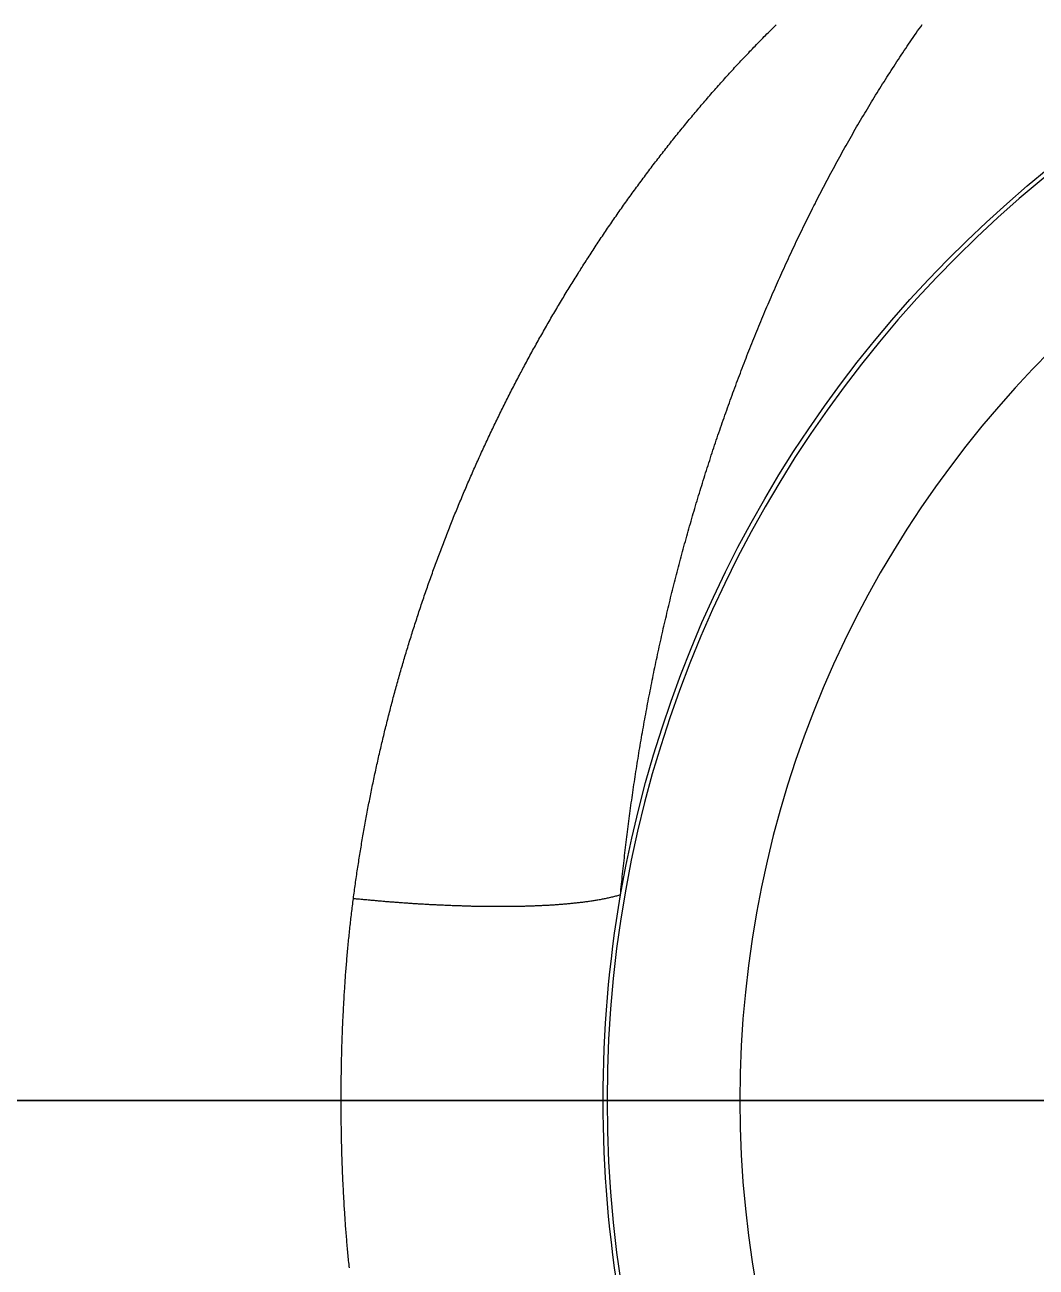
# Model space of a CAD drawing. Header units: millimetres. Extents: x 2213 to 82676, y 1050 to 28650.
# Drawn here: x 32572.01 to 32589.85, y 3489.42 to 3511.34 of the extents above; entities that cross this region are included whole.
import ezdxf

# ---------------------------------------------------------------- set-up
doc = ezdxf.new("R2010")
doc.units = ezdxf.units.MM
doc.header["$LTSCALE"] = 200
for name, pattern in [('CENTERX2', [101.6, 63.5, -12.7, 12.7, -12.7]), ('DASHDOT', [1, 0.5, -0.25, 0, -0.25]), ('DGN4', [76.760163, 38.380082, -19.190041, 0, -19.190041])]:
    doc.linetypes.add(name, pattern=pattern)
doc.layers.add('A-FIX', color=5, linetype='Continuous')

# ---------------------------------------------------------------- blocks, each defined once
blk = doc.blocks.new('대변기 정면도')
at = {"linetype": 'DASHDOT'}
blk.add_line((14804.882, 31305.158), (14954.136, 31305.158), dxfattribs=at)
at = {"linetype": 'DGN4', "lineweight": 0}
blk.add_line((14804.882, 31305.158), (14954.137, 31305.158), dxfattribs=at)
at = {"linetype": 'CENTERX2', "ltscale": 100}
blk.add_line((14956.597, 31305.158), (14819.236, 31305.158), dxfattribs=at)
at = {"linetype": 'Continuous'}
for points in [[(14884.769, 31308.786), (14884.765, 31308.833), (14884.76, 31308.879), (14884.756, 31308.926), (14884.751, 31308.972), (14884.746, 31309.018), (14884.741, 31309.065), (14884.737, 31309.111), (14884.732, 31309.158), (14884.727, 31309.204), (14884.722, 31309.25), (14884.717, 31309.297), (14884.712, 31309.343), (14884.706, 31309.39), (14884.701, 31309.436), (14884.696, 31309.482), (14884.691, 31309.529), (14884.685, 31309.575), (14884.68, 31309.621), (14884.674, 31309.668), (14884.669, 31309.714), (14884.663, 31309.76), (14884.657, 31309.807), (14884.651, 31309.853), (14884.646, 31309.899), (14884.64, 31309.946), (14884.634, 31309.992), (14884.628, 31310.038), (14884.622, 31310.085), (14884.616, 31310.131), (14884.61, 31310.177), (14884.603, 31310.223), (14884.597, 31310.27), (14884.591, 31310.316), (14884.584, 31310.362), (14884.578, 31310.408), (14884.571, 31310.455), (14884.565, 31310.501), (14884.558, 31310.547), (14884.551, 31310.593), (14884.545, 31310.639), (14884.538, 31310.686), (14884.531, 31310.732), (14884.524, 31310.778), (14884.517, 31310.824), (14884.51, 31310.87), (14884.503, 31310.916), (14884.496, 31310.962), (14884.489, 31311.009), (14884.481, 31311.055), (14884.474, 31311.101), (14884.467, 31311.147), (14884.459, 31311.193), (14884.452, 31311.239), (14884.444, 31311.285), (14884.437, 31311.331), (14884.429, 31311.377), (14884.421, 31311.423), (14884.413, 31311.469), (14884.406, 31311.515), (14884.398, 31311.561), (14884.39, 31311.607), (14884.382, 31311.653), (14884.374, 31311.699), (14884.365, 31311.745), (14884.357, 31311.791), (14884.349, 31311.837), (14884.341, 31311.883), (14884.332, 31311.929), (14884.324, 31311.975), (14884.315, 31312.021), (14884.307, 31312.067), (14884.298, 31312.113), (14884.29, 31312.158), (14884.281, 31312.204), (14884.272, 31312.25), (14884.263, 31312.296), (14884.254, 31312.342), (14884.245, 31312.388), (14884.236, 31312.433), (14884.227, 31312.479), (14884.218, 31312.525), (14884.209, 31312.571), (14884.2, 31312.616), (14884.19, 31312.662), (14884.181, 31312.708), (14884.172, 31312.754), (14884.162, 31312.799), (14884.153, 31312.845), (14884.143, 31312.891), (14884.133, 31312.936), (14884.124, 31312.982), (14884.114, 31313.028), (14884.104, 31313.073), (14884.094, 31313.119), (14884.084, 31313.164), (14884.074, 31313.21), (14884.064, 31313.256), (14884.054, 31313.301), (14884.044, 31313.347), (14884.033, 31313.392), (14884.023, 31313.438), (14884.013, 31313.483), (14884.002, 31313.529), (14883.992, 31313.574), (14883.981, 31313.62), (14883.971, 31313.665), (14883.96, 31313.711), (14883.949, 31313.756), (14883.938, 31313.801), (14883.928, 31313.847), (14883.917, 31313.892), (14883.906, 31313.938), (14883.895, 31313.983), (14883.884, 31314.028), (14883.872, 31314.074), (14883.861, 31314.119), (14883.85, 31314.164), (14883.839, 31314.209), (14883.827, 31314.255), (14883.816, 31314.3), (14883.804, 31314.345), (14883.793, 31314.39), (14883.781, 31314.436), (14883.769, 31314.481), (14883.758, 31314.526), (14883.746, 31314.571), (14883.734, 31314.616), (14883.722, 31314.661), (14883.71, 31314.706), (14883.698, 31314.752), (14883.686, 31314.797), (14883.674, 31314.842), (14883.662, 31314.887), (14883.649, 31314.932), (14883.637, 31314.977), (14883.624, 31315.022), (14883.612, 31315.067), (14883.599, 31315.112), (14883.587, 31315.157), (14883.574, 31315.202), (14883.562, 31315.246), (14883.549, 31315.291), (14883.536, 31315.336), (14883.523, 31315.381), (14883.51, 31315.426), (14883.497, 31315.471), (14883.484, 31315.516), (14883.471, 31315.56), (14883.458, 31315.605), (14883.444, 31315.65), (14883.431, 31315.695), (14883.418, 31315.739), (14883.404, 31315.784), (14883.391, 31315.829), (14883.377, 31315.873), (14883.364, 31315.918), (14883.35, 31315.963), (14883.336, 31316.007), (14883.322, 31316.052), (14883.309, 31316.096), (14883.295, 31316.141), (14883.281, 31316.185), (14883.267, 31316.23), (14883.253, 31316.274), (14883.238, 31316.319), (14883.224, 31316.363), (14883.21, 31316.408), (14883.195, 31316.452), (14883.181, 31316.497), (14883.167, 31316.541), (14883.152, 31316.585), (14883.137, 31316.63), (14883.123, 31316.674), (14883.108, 31316.718), (14883.093, 31316.763), (14883.078, 31316.807), (14883.064, 31316.851), (14883.049, 31316.895), (14883.034, 31316.939), (14883.018, 31316.984), (14883.003, 31317.028), (14882.988, 31317.072), (14882.973, 31317.116), (14882.957, 31317.16), (14882.942, 31317.204), (14882.927, 31317.248), (14882.911, 31317.292), (14882.895, 31317.336), (14882.88, 31317.38), (14882.864, 31317.424), (14882.848, 31317.468), (14882.833, 31317.512), (14882.817, 31317.556), (14882.801, 31317.6), (14882.785, 31317.643), (14882.769, 31317.687), (14882.752, 31317.731), (14882.736, 31317.775), (14882.72, 31317.819), (14882.704, 31317.862), (14882.687, 31317.906), (14882.671, 31317.95), (14882.654, 31317.993), (14882.638, 31318.037), (14882.621, 31318.08), (14882.604, 31318.124), (14882.587, 31318.168), (14882.571, 31318.211), (14882.554, 31318.255), (14882.537, 31318.298), (14882.52, 31318.342), (14882.503, 31318.385), (14882.485, 31318.428), (14882.468, 31318.472), (14882.451, 31318.515), (14882.434, 31318.558), (14882.416, 31318.602), (14882.399, 31318.645), (14882.381, 31318.688), (14882.363, 31318.732), (14882.346, 31318.775), (14882.328, 31318.818), (14882.31, 31318.861), (14882.292, 31318.904), (14882.275, 31318.947), (14882.257, 31318.99), (14882.238, 31319.033), (14882.22, 31319.076), (14882.202, 31319.119), (14882.184, 31319.162), (14882.166, 31319.205), (14882.147, 31319.248), (14882.129, 31319.291), (14882.11, 31319.334), (14882.092, 31319.377), (14882.073, 31319.419), (14882.054, 31319.462), (14882.036, 31319.505), (14882.017, 31319.548), (14881.998, 31319.59), (14881.979, 31319.633), (14881.96, 31319.676), (14881.941, 31319.718), (14881.922, 31319.761), (14881.902, 31319.803), (14881.883, 31319.846), (14881.864, 31319.888), (14881.844, 31319.931), (14881.825, 31319.973), (14881.805, 31320.015), (14881.786, 31320.058), (14881.766, 31320.1), (14881.746, 31320.142), (14881.726, 31320.185), (14881.707, 31320.227), (14881.687, 31320.269), (14881.667, 31320.311), (14881.646, 31320.353), (14881.626, 31320.395), (14881.606, 31320.438), (14881.586, 31320.48), (14881.565, 31320.522), (14881.545, 31320.564), (14881.525, 31320.605), (14881.504, 31320.647), (14881.483, 31320.689), (14881.463, 31320.731), (14881.442, 31320.773), (14881.421, 31320.815), (14881.4, 31320.856), (14881.379, 31320.898), (14881.358, 31320.94), (14881.337, 31320.981), (14881.316, 31321.023), (14881.295, 31321.065), (14881.273, 31321.106), (14881.252, 31321.148), (14881.231, 31321.189), (14881.209, 31321.23), (14881.188, 31321.272), (14881.166, 31321.313), (14881.144, 31321.354), (14881.122, 31321.396), (14881.101, 31321.437), (14881.079, 31321.478), (14881.057, 31321.519), (14881.035, 31321.561), (14881.013, 31321.602), (14880.99, 31321.643), (14880.968, 31321.684), (14880.946, 31321.725), (14880.923, 31321.766), (14880.901, 31321.806), (14880.878, 31321.847), (14880.856, 31321.888), (14880.833, 31321.929), (14880.81, 31321.97), (14880.787, 31322.01), (14880.765, 31322.051), (14880.742, 31322.092), (14880.719, 31322.132), (14880.695, 31322.173), (14880.672, 31322.213), (14880.649, 31322.254), (14880.626, 31322.294), (14880.602, 31322.335), (14880.579, 31322.375), (14880.555, 31322.415), (14880.532, 31322.456), (14880.508, 31322.496), (14880.484, 31322.536), (14880.46, 31322.576), (14880.437, 31322.616), (14880.413, 31322.656), (14880.388, 31322.696), (14880.364, 31322.736), (14880.34, 31322.776), (14880.316, 31322.816), (14880.292, 31322.856), (14880.267, 31322.895), (14880.243, 31322.935), (14880.218, 31322.975), (14880.193, 31323.015), (14880.169, 31323.054), (14880.144, 31323.094), (14880.119, 31323.133), (14880.094, 31323.173), (14880.069, 31323.212), (14880.044, 31323.251), (14880.019, 31323.291), (14879.994, 31323.33), (14879.968, 31323.369), (14879.943, 31323.408), (14879.917, 31323.447), (14879.892, 31323.487), (14879.866, 31323.526), (14879.841, 31323.565), (14879.815, 31323.603), (14879.789, 31323.642), (14879.763, 31323.681), (14879.737, 31323.72), (14879.711, 31323.758), (14879.685, 31323.797), (14879.658, 31323.836), (14879.632, 31323.874), (14879.606, 31323.913), (14879.579, 31323.951), (14879.552, 31323.989), (14879.526, 31324.028), (14879.499, 31324.066), (14879.472, 31324.104), (14879.445, 31324.142)], [(14889.482, 31308.718), (14889.477, 31308.751), (14889.473, 31308.783), (14889.469, 31308.816), (14889.464, 31308.848), (14889.46, 31308.881), (14889.455, 31308.914), (14889.451, 31308.946), (14889.446, 31308.979), (14889.442, 31309.011), (14889.437, 31309.044), (14889.432, 31309.076), (14889.428, 31309.109), (14889.423, 31309.142), (14889.418, 31309.174), (14889.413, 31309.207), (14889.408, 31309.239), (14889.403, 31309.272), (14889.398, 31309.304), (14889.393, 31309.337), (14889.388, 31309.369), (14889.383, 31309.402), (14889.378, 31309.434), (14889.373, 31309.467), (14889.368, 31309.499), (14889.363, 31309.532), (14889.357, 31309.564), (14889.352, 31309.597), (14889.347, 31309.629), (14889.341, 31309.661), (14889.336, 31309.694), (14889.33, 31309.726), (14889.325, 31309.759), (14889.319, 31309.791), (14889.314, 31309.824), (14889.308, 31309.856), (14889.302, 31309.888), (14889.297, 31309.921), (14889.291, 31309.953), (14889.285, 31309.986), (14889.279, 31310.018), (14889.274, 31310.05), (14889.268, 31310.083), (14889.262, 31310.115), (14889.256, 31310.148), (14889.25, 31310.18), (14889.244, 31310.212), (14889.238, 31310.245), (14889.232, 31310.277), (14889.225, 31310.309), (14889.219, 31310.342), (14889.213, 31310.374), (14889.207, 31310.406), (14889.2, 31310.438), (14889.194, 31310.471), (14889.188, 31310.503), (14889.181, 31310.535), (14889.175, 31310.568), (14889.168, 31310.6), (14889.162, 31310.632), (14889.155, 31310.664), (14889.148, 31310.697), (14889.142, 31310.729), (14889.135, 31310.761), (14889.128, 31310.793), (14889.122, 31310.825), (14889.115, 31310.858), (14889.108, 31310.89), (14889.101, 31310.922), (14889.094, 31310.954), (14889.087, 31310.986), (14889.08, 31311.019), (14889.073, 31311.051), (14889.066, 31311.083), (14889.059, 31311.115), (14889.052, 31311.147), (14889.044, 31311.179), (14889.037, 31311.211), (14889.03, 31311.243), (14889.023, 31311.275), (14889.015, 31311.308), (14889.008, 31311.34), (14889, 31311.372), (14888.993, 31311.404), (14888.985, 31311.436), (14888.978, 31311.468), (14888.97, 31311.5), (14888.963, 31311.532), (14888.955, 31311.564), (14888.947, 31311.596), (14888.94, 31311.628), (14888.932, 31311.66), (14888.924, 31311.692), (14888.916, 31311.724), (14888.908, 31311.756), (14888.9, 31311.788), (14888.892, 31311.82), (14888.884, 31311.852), (14888.876, 31311.883), (14888.868, 31311.915), (14888.86, 31311.947), (14888.852, 31311.979), (14888.844, 31312.011), (14888.835, 31312.043), (14888.827, 31312.075), (14888.819, 31312.107), (14888.811, 31312.138), (14888.802, 31312.17), (14888.794, 31312.202), (14888.785, 31312.234), (14888.777, 31312.266), (14888.768, 31312.297), (14888.76, 31312.329), (14888.751, 31312.361), (14888.742, 31312.393), (14888.734, 31312.424), (14888.725, 31312.456), (14888.716, 31312.488), (14888.707, 31312.52), (14888.699, 31312.551), (14888.69, 31312.583), (14888.681, 31312.615), (14888.672, 31312.646), (14888.663, 31312.678), (14888.654, 31312.71), (14888.645, 31312.741), (14888.636, 31312.773), (14888.627, 31312.805), (14888.617, 31312.836), (14888.608, 31312.868), (14888.599, 31312.899), (14888.59, 31312.931), (14888.58, 31312.962), (14888.571, 31312.994), (14888.561, 31313.025), (14888.552, 31313.057), (14888.543, 31313.089), (14888.533, 31313.12), (14888.523, 31313.152), (14888.514, 31313.183), (14888.504, 31313.214), (14888.495, 31313.246), (14888.485, 31313.277), (14888.475, 31313.309), (14888.465, 31313.34), (14888.456, 31313.372), (14888.446, 31313.403), (14888.436, 31313.434), (14888.426, 31313.466), (14888.416, 31313.497), (14888.406, 31313.528), (14888.396, 31313.56), (14888.386, 31313.591), (14888.376, 31313.622), (14888.365, 31313.654), (14888.355, 31313.685), (14888.345, 31313.716), (14888.335, 31313.747), (14888.325, 31313.779), (14888.314, 31313.81), (14888.304, 31313.841), (14888.293, 31313.872), (14888.283, 31313.904), (14888.272, 31313.935), (14888.262, 31313.966), (14888.251, 31313.997), (14888.241, 31314.028), (14888.23, 31314.059), (14888.219, 31314.091), (14888.209, 31314.122), (14888.198, 31314.153), (14888.187, 31314.184), (14888.176, 31314.215), (14888.166, 31314.246), (14888.155, 31314.277), (14888.144, 31314.308), (14888.133, 31314.339), (14888.122, 31314.37), (14888.111, 31314.401), (14888.1, 31314.432), (14888.088, 31314.463), (14888.077, 31314.494), (14888.066, 31314.525), (14888.055, 31314.556), (14888.044, 31314.587), (14888.032, 31314.618), (14888.021, 31314.648), (14888.01, 31314.679), (14887.998, 31314.71), (14887.987, 31314.741), (14887.975, 31314.772), (14887.964, 31314.803), (14887.952, 31314.833), (14887.941, 31314.864), (14887.929, 31314.895), (14887.917, 31314.926), (14887.906, 31314.957), (14887.894, 31314.987), (14887.882, 31315.018), (14887.87, 31315.049), (14887.858, 31315.079), (14887.846, 31315.11), (14887.835, 31315.141), (14887.823, 31315.171), (14887.811, 31315.202), (14887.799, 31315.233), (14887.786, 31315.263), (14887.774, 31315.294), (14887.762, 31315.324), (14887.75, 31315.355), (14887.738, 31315.386), (14887.726, 31315.416), (14887.713, 31315.447), (14887.701, 31315.477), (14887.689, 31315.508), (14887.676, 31315.538), (14887.664, 31315.569), (14887.651, 31315.599), (14887.639, 31315.629), (14887.626, 31315.66), (14887.614, 31315.69), (14887.601, 31315.721), (14887.588, 31315.751), (14887.576, 31315.781), (14887.563, 31315.812), (14887.55, 31315.842), (14887.537, 31315.872), (14887.525, 31315.903), (14887.512, 31315.933), (14887.499, 31315.963), (14887.486, 31315.993), (14887.473, 31316.024), (14887.46, 31316.054), (14887.447, 31316.084), (14887.434, 31316.114), (14887.421, 31316.144), (14887.407, 31316.175), (14887.394, 31316.205), (14887.381, 31316.235), (14887.368, 31316.265), (14887.354, 31316.295), (14887.341, 31316.325), (14887.328, 31316.355), (14887.314, 31316.385), (14887.301, 31316.415), (14887.287, 31316.445), (14887.274, 31316.475), (14887.26, 31316.505), (14887.247, 31316.535), (14887.233, 31316.565), (14887.219, 31316.595), (14887.206, 31316.625), (14887.192, 31316.655), (14887.178, 31316.685), (14887.164, 31316.715), (14887.15, 31316.744), (14887.137, 31316.774), (14887.123, 31316.804), (14887.109, 31316.834), (14887.095, 31316.864), (14887.081, 31316.893), (14887.067, 31316.923), (14887.053, 31316.953), (14887.038, 31316.983), (14887.024, 31317.012), (14887.01, 31317.042), (14886.996, 31317.072), (14886.982, 31317.101), (14886.967, 31317.131), (14886.953, 31317.161), (14886.939, 31317.19), (14886.924, 31317.22), (14886.91, 31317.249), (14886.895, 31317.279), (14886.881, 31317.308), (14886.866, 31317.338), (14886.852, 31317.367), (14886.837, 31317.397), (14886.822, 31317.426), (14886.808, 31317.456), (14886.793, 31317.485), (14886.778, 31317.515), (14886.763, 31317.544), (14886.748, 31317.573), (14886.734, 31317.603), (14886.719, 31317.632), (14886.704, 31317.661), (14886.689, 31317.691), (14886.674, 31317.72), (14886.659, 31317.749), (14886.644, 31317.778), (14886.628, 31317.807), (14886.613, 31317.837), (14886.598, 31317.866), (14886.583, 31317.895), (14886.568, 31317.924), (14886.552, 31317.953), (14886.537, 31317.982), (14886.522, 31318.011), (14886.506, 31318.041), (14886.491, 31318.07), (14886.475, 31318.099), (14886.46, 31318.128), (14886.444, 31318.157), (14886.429, 31318.186), (14886.413, 31318.215), (14886.397, 31318.243), (14886.382, 31318.272), (14886.366, 31318.301), (14886.35, 31318.33), (14886.334, 31318.359), (14886.319, 31318.388), (14886.303, 31318.417), (14886.287, 31318.445), (14886.271, 31318.474), (14886.255, 31318.503), (14886.239, 31318.532), (14886.223, 31318.56), (14886.207, 31318.589), (14886.191, 31318.618), (14886.175, 31318.646), (14886.159, 31318.675), (14886.142, 31318.704), (14886.126, 31318.732), (14886.11, 31318.761), (14886.093, 31318.789), (14886.077, 31318.818), (14886.061, 31318.847), (14886.044, 31318.875), (14886.028, 31318.904), (14886.011, 31318.932), (14885.995, 31318.96), (14885.978, 31318.989), (14885.962, 31319.017), (14885.945, 31319.046), (14885.929, 31319.074), (14885.912, 31319.102), (14885.895, 31319.131), (14885.878, 31319.159), (14885.862, 31319.187), (14885.845, 31319.215), (14885.828, 31319.244), (14885.811, 31319.272), (14885.794, 31319.3), (14885.777, 31319.328), (14885.76, 31319.356), (14885.743, 31319.385), (14885.726, 31319.413), (14885.709, 31319.441), (14885.692, 31319.469), (14885.675, 31319.497), (14885.657, 31319.525), (14885.64, 31319.553), (14885.623, 31319.581), (14885.606, 31319.609), (14885.588, 31319.637), (14885.571, 31319.665), (14885.553, 31319.693), (14885.536, 31319.72), (14885.518, 31319.748), (14885.501, 31319.776), (14885.483, 31319.804), (14885.466, 31319.832), (14885.448, 31319.859), (14885.431, 31319.887), (14885.413, 31319.915), (14885.395, 31319.943), (14885.377, 31319.97), (14885.36, 31319.998), (14885.342, 31320.026), (14885.324, 31320.053), (14885.306, 31320.081), (14885.288, 31320.108), (14885.27, 31320.136), (14885.252, 31320.163), (14885.234, 31320.191), (14885.216, 31320.218), (14885.198, 31320.246), (14885.18, 31320.273), (14885.162, 31320.301), (14885.143, 31320.328), (14885.125, 31320.355), (14885.107, 31320.383), (14885.089, 31320.41), (14885.07, 31320.437), (14885.052, 31320.465), (14885.033, 31320.492), (14885.015, 31320.519), (14884.996, 31320.546), (14884.978, 31320.573), (14884.959, 31320.601), (14884.941, 31320.628), (14884.922, 31320.655), (14884.904, 31320.682), (14884.885, 31320.709), (14884.866, 31320.736), (14884.847, 31320.763), (14884.829, 31320.79), (14884.81, 31320.817), (14884.791, 31320.844), (14884.772, 31320.871), (14884.753, 31320.898), (14884.734, 31320.925), (14884.715, 31320.952), (14884.696, 31320.978), (14884.677, 31321.005), (14884.658, 31321.032), (14884.639, 31321.059), (14884.62, 31321.085), (14884.601, 31321.112), (14884.581, 31321.139), (14884.562, 31321.165), (14884.543, 31321.192), (14884.523, 31321.219), (14884.504, 31321.245), (14884.485, 31321.272), (14884.465, 31321.298), (14884.446, 31321.325), (14884.426, 31321.351), (14884.407, 31321.378), (14884.387, 31321.404), (14884.368, 31321.431), (14884.348, 31321.457), (14884.328, 31321.483), (14884.308, 31321.51), (14884.289, 31321.536), (14884.269, 31321.562), (14884.249, 31321.588), (14884.229, 31321.615), (14884.209, 31321.641), (14884.19, 31321.667), (14884.17, 31321.693), (14884.15, 31321.719), (14884.13, 31321.745), (14884.11, 31321.771), (14884.089, 31321.797), (14884.069, 31321.823), (14884.049, 31321.849), (14884.029, 31321.875), (14884.009, 31321.901), (14883.988, 31321.927), (14883.968, 31321.953), (14883.948, 31321.979), (14883.928, 31322.005), (14883.907, 31322.031), (14883.887, 31322.056), (14883.866, 31322.082), (14883.846, 31322.108), (14883.825, 31322.133), (14883.805, 31322.159), (14883.784, 31322.185), (14883.763, 31322.21), (14883.743, 31322.236), (14883.722, 31322.262), (14883.701, 31322.287), (14883.681, 31322.313), (14883.66, 31322.338), (14883.639, 31322.363), (14883.618, 31322.389), (14883.597, 31322.414), (14883.576, 31322.44), (14883.555, 31322.465), (14883.534, 31322.49), (14883.513, 31322.515), (14883.492, 31322.541), (14883.471, 31322.566), (14883.45, 31322.591), (14883.429, 31322.616), (14883.407, 31322.641), (14883.386, 31322.666), (14883.365, 31322.692), (14883.343, 31322.717), (14883.322, 31322.742), (14883.301, 31322.767), (14883.279, 31322.791), (14883.258, 31322.816), (14883.236, 31322.841), (14883.215, 31322.866), (14883.193, 31322.891), (14883.172, 31322.916), (14883.15, 31322.941), (14883.128, 31322.965), (14883.107, 31322.99), (14883.085, 31323.015), (14883.063, 31323.039), (14883.041, 31323.064), (14883.019, 31323.088), (14882.998, 31323.113), (14882.976, 31323.138), (14882.954, 31323.162), (14882.932, 31323.186), (14882.91, 31323.211), (14882.888, 31323.235), (14882.866, 31323.26), (14882.843, 31323.284), (14882.821, 31323.308), (14882.799, 31323.332), (14882.777, 31323.357), (14882.755, 31323.381), (14882.732, 31323.405), (14882.71, 31323.429), (14882.687, 31323.453), (14882.665, 31323.477), (14882.643, 31323.501), (14882.62, 31323.525), (14882.598, 31323.549), (14882.575, 31323.573), (14882.552, 31323.597), (14882.53, 31323.621), (14882.507, 31323.645), (14882.484, 31323.669), (14882.462, 31323.692), (14882.439, 31323.716), (14882.416, 31323.74), (14882.393, 31323.763), (14882.37, 31323.787), (14882.347, 31323.811), (14882.324, 31323.834), (14882.301, 31323.858), (14882.278, 31323.881), (14882.255, 31323.904), (14882.232, 31323.928), (14882.209, 31323.951), (14882.186, 31323.975), (14882.163, 31323.998), (14882.139, 31324.021), (14882.116, 31324.044), (14882.093, 31324.067), (14882.069, 31324.09), (14882.046, 31324.114), (14882.022, 31324.137)], [(14884.769, 31308.786), (14884.787, 31308.781), (14884.805, 31308.775), (14884.822, 31308.77), (14884.84, 31308.765), (14884.858, 31308.76), (14884.876, 31308.755), (14884.894, 31308.751), (14884.912, 31308.746), (14884.93, 31308.742), (14884.948, 31308.737), (14884.966, 31308.733), (14884.984, 31308.729), (14885.003, 31308.725), (14885.021, 31308.721), (14885.039, 31308.718), (14885.057, 31308.714), (14885.075, 31308.71), (14885.094, 31308.707), (14885.112, 31308.703), (14885.13, 31308.7), (14885.148, 31308.697), (14885.167, 31308.694), (14885.185, 31308.69), (14885.203, 31308.687), (14885.222, 31308.684), (14885.24, 31308.681), (14885.258, 31308.678), (14885.277, 31308.676), (14885.295, 31308.673), (14885.313, 31308.67), (14885.332, 31308.668), (14885.35, 31308.665), (14885.369, 31308.663), (14885.387, 31308.66), (14885.405, 31308.658), (14885.424, 31308.655), (14885.442, 31308.653), (14885.461, 31308.651), (14885.479, 31308.648), (14885.498, 31308.646), (14885.516, 31308.644), (14885.534, 31308.642), (14885.553, 31308.64), (14885.571, 31308.638), (14885.59, 31308.636), (14885.608, 31308.634), (14885.627, 31308.632), (14885.645, 31308.631), (14885.664, 31308.629), (14885.682, 31308.627), (14885.701, 31308.625), (14885.719, 31308.624), (14885.738, 31308.622), (14885.756, 31308.62), (14885.775, 31308.619), (14885.793, 31308.617), (14885.812, 31308.616), (14885.83, 31308.614), (14885.849, 31308.613), (14885.867, 31308.611), (14885.886, 31308.61), (14885.904, 31308.609), (14885.923, 31308.607), (14885.941, 31308.606), (14885.96, 31308.605), (14885.978, 31308.604), (14885.997, 31308.603), (14886.015, 31308.602), (14886.034, 31308.6), (14886.052, 31308.599), (14886.071, 31308.598), (14886.089, 31308.597), (14886.108, 31308.596), (14886.127, 31308.595), (14886.145, 31308.595), (14886.164, 31308.594), (14886.182, 31308.593), (14886.201, 31308.592), (14886.219, 31308.591), (14886.238, 31308.59), (14886.256, 31308.59), (14886.275, 31308.589), (14886.294, 31308.588), (14886.312, 31308.588), (14886.331, 31308.587), (14886.349, 31308.586), (14886.368, 31308.586), (14886.386, 31308.585), (14886.405, 31308.585), (14886.423, 31308.584), (14886.442, 31308.584), (14886.461, 31308.583), (14886.479, 31308.583), (14886.498, 31308.582), (14886.516, 31308.582), (14886.535, 31308.581), (14886.553, 31308.581), (14886.572, 31308.581), (14886.591, 31308.58), (14886.609, 31308.58), (14886.628, 31308.58), (14886.646, 31308.58), (14886.665, 31308.579), (14886.683, 31308.579), (14886.702, 31308.579), (14886.721, 31308.579), (14886.739, 31308.579), (14886.758, 31308.578), (14886.776, 31308.578), (14886.795, 31308.578), (14886.813, 31308.578), (14886.832, 31308.578), (14886.851, 31308.578), (14886.869, 31308.578), (14886.888, 31308.578), (14886.906, 31308.578), (14886.925, 31308.578), (14886.943, 31308.578), (14886.962, 31308.578), (14886.981, 31308.578), (14886.999, 31308.578), (14887.018, 31308.578), (14887.036, 31308.578), (14887.055, 31308.578), (14887.073, 31308.578), (14887.092, 31308.579), (14887.111, 31308.579), (14887.129, 31308.579), (14887.148, 31308.579), (14887.166, 31308.579), (14887.185, 31308.58), (14887.203, 31308.58), (14887.222, 31308.58), (14887.24, 31308.581), (14887.259, 31308.581), (14887.278, 31308.581), (14887.296, 31308.582), (14887.315, 31308.582), (14887.333, 31308.582), (14887.352, 31308.583), (14887.37, 31308.583), (14887.389, 31308.583), (14887.407, 31308.584), (14887.426, 31308.584), (14887.445, 31308.585), (14887.463, 31308.585), (14887.482, 31308.586), (14887.5, 31308.586), (14887.519, 31308.587), (14887.537, 31308.587), (14887.556, 31308.588), (14887.574, 31308.589), (14887.593, 31308.589), (14887.612, 31308.59), (14887.63, 31308.59), (14887.649, 31308.591), (14887.667, 31308.592), (14887.686, 31308.592), (14887.704, 31308.593), (14887.723, 31308.594), (14887.741, 31308.594), (14887.76, 31308.595), (14887.779, 31308.596), (14887.797, 31308.597), (14887.816, 31308.597), (14887.834, 31308.598), (14887.853, 31308.599), (14887.871, 31308.6), (14887.89, 31308.601), (14887.908, 31308.601), (14887.927, 31308.602), (14887.945, 31308.603), (14887.964, 31308.604), (14887.982, 31308.605), (14888.001, 31308.606), (14888.02, 31308.607), (14888.038, 31308.608), (14888.057, 31308.609), (14888.075, 31308.609), (14888.094, 31308.61), (14888.112, 31308.611), (14888.131, 31308.612), (14888.149, 31308.613), (14888.168, 31308.614), (14888.186, 31308.615), (14888.205, 31308.616), (14888.223, 31308.618), (14888.242, 31308.619), (14888.261, 31308.62), (14888.279, 31308.621), (14888.298, 31308.622), (14888.316, 31308.623), (14888.335, 31308.624), (14888.353, 31308.625), (14888.372, 31308.626), (14888.39, 31308.628), (14888.409, 31308.629), (14888.427, 31308.63), (14888.446, 31308.631), (14888.464, 31308.632), (14888.483, 31308.634), (14888.501, 31308.635), (14888.52, 31308.636), (14888.538, 31308.637), (14888.557, 31308.639), (14888.575, 31308.64), (14888.594, 31308.641), (14888.613, 31308.643), (14888.631, 31308.644), (14888.65, 31308.645), (14888.668, 31308.647), (14888.687, 31308.648), (14888.705, 31308.649), (14888.724, 31308.651), (14888.742, 31308.652), (14888.761, 31308.654), (14888.779, 31308.655), (14888.798, 31308.656), (14888.816, 31308.658), (14888.835, 31308.659), (14888.853, 31308.661), (14888.872, 31308.662), (14888.89, 31308.664), (14888.909, 31308.665), (14888.927, 31308.667), (14888.946, 31308.668), (14888.964, 31308.67), (14888.983, 31308.672), (14889.001, 31308.673), (14889.02, 31308.675), (14889.038, 31308.676), (14889.057, 31308.678), (14889.075, 31308.68), (14889.094, 31308.681), (14889.112, 31308.683), (14889.131, 31308.684), (14889.149, 31308.686), (14889.168, 31308.688), (14889.186, 31308.689), (14889.205, 31308.691), (14889.223, 31308.693), (14889.242, 31308.695), (14889.26, 31308.696), (14889.278, 31308.698), (14889.297, 31308.7), (14889.315, 31308.702), (14889.334, 31308.703), (14889.352, 31308.705), (14889.371, 31308.707), (14889.389, 31308.709), (14889.408, 31308.711), (14889.426, 31308.712), (14889.445, 31308.714), (14889.463, 31308.716), (14889.482, 31308.718)], [(14889.553, 31302.203), (14889.556, 31302.235), (14889.559, 31302.267), (14889.562, 31302.299), (14889.565, 31302.331), (14889.569, 31302.362), (14889.572, 31302.394), (14889.575, 31302.426), (14889.578, 31302.458), (14889.581, 31302.49), (14889.583, 31302.522), (14889.586, 31302.554), (14889.589, 31302.586), (14889.592, 31302.617), (14889.595, 31302.649), (14889.597, 31302.681), (14889.6, 31302.713), (14889.603, 31302.745), (14889.605, 31302.777), (14889.608, 31302.809), (14889.61, 31302.841), (14889.613, 31302.873), (14889.615, 31302.905), (14889.618, 31302.936), (14889.62, 31302.968), (14889.622, 31303), (14889.625, 31303.032), (14889.627, 31303.064), (14889.629, 31303.096), (14889.631, 31303.128), (14889.633, 31303.16), (14889.635, 31303.192), (14889.638, 31303.224), (14889.64, 31303.256), (14889.642, 31303.288), (14889.643, 31303.32), (14889.645, 31303.352), (14889.647, 31303.384), (14889.649, 31303.416), (14889.651, 31303.447), (14889.653, 31303.479), (14889.654, 31303.511), (14889.656, 31303.543), (14889.658, 31303.575), (14889.659, 31303.607), (14889.661, 31303.639), (14889.663, 31303.671), (14889.664, 31303.703), (14889.666, 31303.735), (14889.667, 31303.767), (14889.668, 31303.799), (14889.67, 31303.831), (14889.671, 31303.863), (14889.672, 31303.895), (14889.674, 31303.927), (14889.675, 31303.959), (14889.676, 31303.991), (14889.677, 31304.023), (14889.679, 31304.055), (14889.68, 31304.087), (14889.681, 31304.119), (14889.682, 31304.151), (14889.683, 31304.183), (14889.684, 31304.215), (14889.685, 31304.247), (14889.686, 31304.279), (14889.686, 31304.311), (14889.687, 31304.343), (14889.688, 31304.375), (14889.689, 31304.407), (14889.69, 31304.439), (14889.69, 31304.471), (14889.691, 31304.503), (14889.692, 31304.535), (14889.692, 31304.567), (14889.693, 31304.599), (14889.693, 31304.631), (14889.694, 31304.663), (14889.694, 31304.695), (14889.695, 31304.727), (14889.695, 31304.759), (14889.696, 31304.791), (14889.696, 31304.823), (14889.696, 31304.855), (14889.697, 31304.887), (14889.697, 31304.919), (14889.697, 31304.951), (14889.697, 31304.983), (14889.697, 31305.015), (14889.698, 31305.047), (14889.698, 31305.079), (14889.698, 31305.111), (14889.698, 31305.143), (14889.698, 31305.175), (14889.698, 31305.207), (14889.698, 31305.239), (14889.698, 31305.271), (14889.697, 31305.303), (14889.697, 31305.335), (14889.697, 31305.367), (14889.697, 31305.399), (14889.697, 31305.431), (14889.696, 31305.463), (14889.696, 31305.495), (14889.696, 31305.527), (14889.695, 31305.559), (14889.695, 31305.591), (14889.694, 31305.623), (14889.694, 31305.655), (14889.693, 31305.687), (14889.693, 31305.719), (14889.692, 31305.751), (14889.692, 31305.783), (14889.691, 31305.815), (14889.69, 31305.847), (14889.69, 31305.879), (14889.689, 31305.911), (14889.688, 31305.943), (14889.687, 31305.975), (14889.686, 31306.007), (14889.686, 31306.039), (14889.685, 31306.071), (14889.684, 31306.103), (14889.683, 31306.135), (14889.682, 31306.167), (14889.681, 31306.199), (14889.68, 31306.231), (14889.679, 31306.263), (14889.677, 31306.295), (14889.676, 31306.326), (14889.675, 31306.358), (14889.674, 31306.39), (14889.672, 31306.422), (14889.671, 31306.454), (14889.67, 31306.486), (14889.668, 31306.518), (14889.667, 31306.55), (14889.666, 31306.582), (14889.664, 31306.614), (14889.663, 31306.646), (14889.661, 31306.678), (14889.659, 31306.71), (14889.658, 31306.742), (14889.656, 31306.774), (14889.654, 31306.806), (14889.653, 31306.838), (14889.651, 31306.87), (14889.649, 31306.902), (14889.647, 31306.934), (14889.645, 31306.966), (14889.643, 31306.998), (14889.642, 31307.03), (14889.64, 31307.062), (14889.638, 31307.094), (14889.635, 31307.126), (14889.633, 31307.157), (14889.631, 31307.189), (14889.629, 31307.221), (14889.627, 31307.253), (14889.625, 31307.285), (14889.622, 31307.317), (14889.62, 31307.349), (14889.618, 31307.381), (14889.615, 31307.413), (14889.613, 31307.445), (14889.61, 31307.477), (14889.608, 31307.509), (14889.605, 31307.541), (14889.603, 31307.572), (14889.6, 31307.604), (14889.597, 31307.636), (14889.595, 31307.668), (14889.592, 31307.7), (14889.589, 31307.732), (14889.586, 31307.764), (14889.583, 31307.796), (14889.581, 31307.828), (14889.578, 31307.859), (14889.575, 31307.891), (14889.572, 31307.923), (14889.569, 31307.955), (14889.565, 31307.987), (14889.562, 31308.019), (14889.559, 31308.051), (14889.556, 31308.082), (14889.553, 31308.114), (14889.549, 31308.146), (14889.546, 31308.178), (14889.542, 31308.21), (14889.539, 31308.242), (14889.535, 31308.273), (14889.532, 31308.305), (14889.528, 31308.337), (14889.525, 31308.369), (14889.521, 31308.4), (14889.517, 31308.432), (14889.513, 31308.464), (14889.51, 31308.496), (14889.506, 31308.528), (14889.502, 31308.559), (14889.498, 31308.591), (14889.494, 31308.623), (14889.49, 31308.655), (14889.486, 31308.686), (14889.482, 31308.718)]]:
    blk.add_lwpolyline(points, dxfattribs=at)
for radius in [21.044, 18.7]:
    blk.add_circle((14863.962, 31305.158), radius, dxfattribs=at)
for centre, radius, start, end in [((14863.962, 31305.158), 33.363, 38.0306, 321.9694), ((14863.962, 31305.158), 25.178, 57.6319, 302.3682), ((14863.962, 31305.158), 21.121, 9.8898, 350.1102), ((14863.299, 31305.158), 21.775, 350.41, 9.59)]:
    blk.add_arc(centre, radius, start, end, dxfattribs=at)
blk.add_open_spline([(14952.177, 31384.131), (14950.715, 31415.548), (14940.865, 31432.049), (14923.137, 31446.662), (14901.789, 31451.142), (14860.933, 31451.938), (14828.198, 31437.302), (14792.659, 31387.492), (14752.16, 31289.083), (14728.685, 31212.884), (14720.078, 31177.64), (14736.615, 31134.759), (14736.61, 31117.386), (14818.227, 31027.098), (14900.762, 31025.9), (14924.525, 31026.795), (14943.891, 31048.388), (14949.698, 31067.942), (14949.638, 31243.545), (14953.639, 31352.714), (14952.177, 31384.131)], degree=3)

msp = doc.modelspace()

# ---------------------------------------------------------------- block references
at = {"layer": 'A-FIX', "xscale": -1}
msp.add_blockref('대변기 정면도', (47467.29, -27812.796), dxfattribs=at)

doc.saveas('drawing.dxf')
